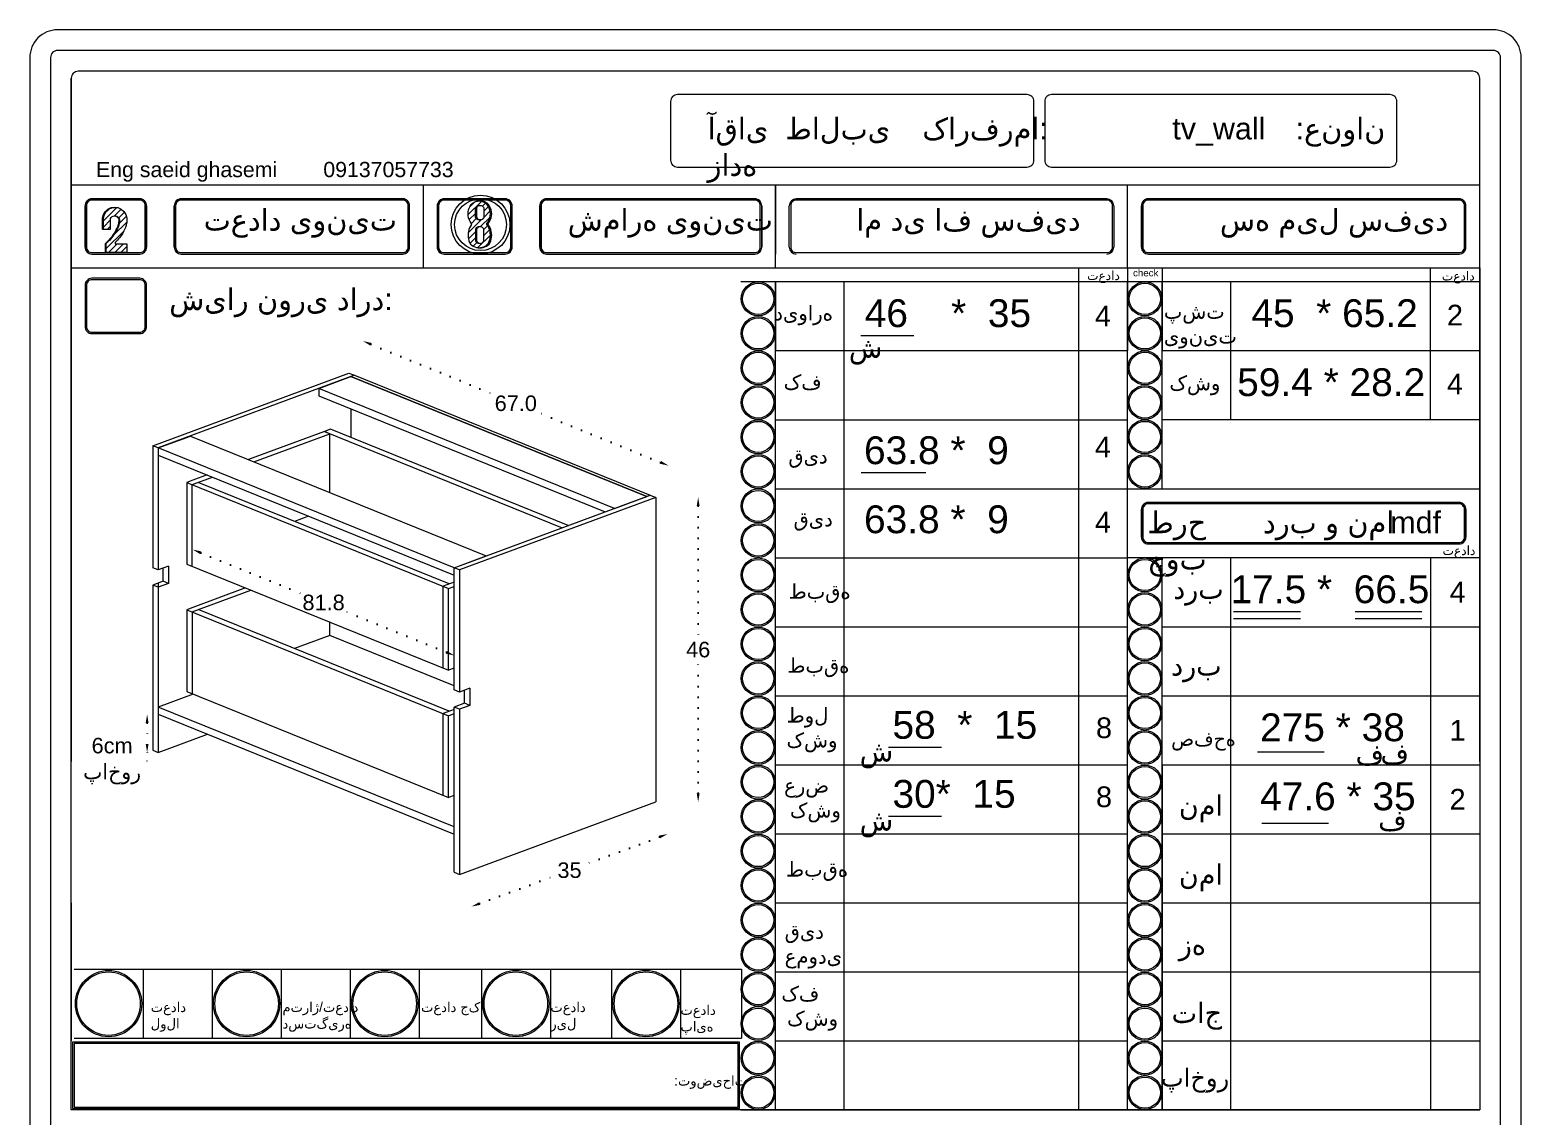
# Model space of a CAD drawing. Header units: inches. Extents: x -212 to 2684, y -258 to 1343.
# Drawn here: x 1793.6 to 2225.6, y 312.1 to 626.9 of the extents above; entities that cross this region are included whole.
import ezdxf

# ---------------------------------------------------------------- set-up
doc = ezdxf.new("R2010")
doc.units = ezdxf.units.IN
doc.header["$MEASUREMENT"] = 0
doc.linetypes.add('ACAD_ISO07W100', pattern=[3, 0, -3])
doc.styles.get("Standard").update_dxf_attribs({"font": 'arial.ttf'})
doc.dimstyles.get("Standard").update_dxf_attribs({"dimtxt": 4.5, "dimasz": 2.5, "dimexe": 0.18, "dimexo": 0.0625, "dimgap": 0.09, "dimtad": 0, "dimtih": 1, "dimtoh": 1, "dimdec": 1, "dimzin": 0, "dimdsep": 46, "dimtxsty": 'Standard', "dimcen": 0.09, "dimse1": 1, "dimse2": 1, "dimadec": 0, "dimazin": 0, "dimtfac": 1, "dimtdec": 1, "dimtofl": 0, "dimtmove": 0, "dimatfit": 3, "dimfxl": 1, "dimtolj": 1, "dimtzin": 0, "dimarcsym": 0})

# ---------------------------------------------------------------- blocks, each defined once
blk = doc.blocks.new('*D163')
at = {"color": 0, "linetype": 'ACAD_ISO07W100', "lineweight": -2, "transparency": 16777216}
for p, q in [((1987.22, 488.95), (1987.22, 449.71)), ((1987.22, 405.69), (1987.22, 444.93))]:
    blk.add_line(p, q, dxfattribs=at)
at = {"color": 0, "transparency": 16777216}
for points in [[(1986.8, 488.95), (1987.63, 488.95), (1987.22, 491.45)], [(1986.8, 405.69), (1987.63, 405.69), (1987.22, 403.19)]]:
    blk.add_solid(points, dxfattribs=at)
at = {"layer": 'Defpoints', "color": 0, "transparency": 16777216}
for p in [(1974.91, 491.45, 9.24), (1974.91, 403.19, 9.24), (1987.22, 403.19)]:
    blk.add_point(p, dxfattribs=at)
at = {"color": 0, "lineweight": 20, "transparency": 16777216, "insert": (1987.22, 447.32), "char_height": 4.5, "attachment_point": 5}
blk.add_mtext('\\A1;46', dxfattribs=at)
blk = doc.blocks.new('*D164')
at = {"color": 0, "linetype": 'ACAD_ISO07W100', "lineweight": -2, "transparency": 16777216}
for p, q in [((1976.01, 393.04), (1953.28, 384.62)), ((1923.89, 373.74), (1946.62, 382.16))]:
    blk.add_line(p, q, dxfattribs=at)
at = {"color": 0, "transparency": 16777216}
for points in [[(1975.86, 393.43), (1976.15, 392.65), (1978.35, 393.9)], [(1923.75, 374.13), (1924.04, 373.35), (1921.55, 372.87)]]:
    blk.add_solid(points, dxfattribs=at)
at = {"layer": 'Defpoints', "color": 0, "transparency": 16777216}
for p in [(1974.91, 403.19, 9.24), (1918.11, 382.16, 9.24), (1921.55, 372.87)]:
    blk.add_point(p, dxfattribs=at)
at = {"color": 0, "lineweight": 20, "transparency": 16777216, "insert": (1949.95, 383.39), "char_height": 4.5, "attachment_point": 5}
blk.add_mtext('\\A1;35', dxfattribs=at)
blk = doc.blocks.new('*D165')
at = {"color": 0, "linetype": 'ACAD_ISO07W100', "lineweight": -2, "transparency": 16777216}
for p, q in [((1892.44, 535.8), (1928.54, 521.08)), ((1976.34, 501.57), (1940.24, 516.3))]:
    blk.add_line(p, q, dxfattribs=at)
at = {"color": 0, "transparency": 16777216}
for points in [[(1892.59, 536.19), (1892.28, 535.42), (1890.12, 536.75)], [(1976.5, 501.96), (1976.18, 501.19), (1978.66, 500.63)]]:
    blk.add_solid(points, dxfattribs=at)
at = {"layer": 'Defpoints', "color": 0, "transparency": 16777216}
for p in [(1886.38, 527.57, 9.24), (1978.66, 500.63), (1974.91, 491.45, 9.24)]:
    blk.add_point(p, dxfattribs=at)
at = {"color": 0, "lineweight": 20, "transparency": 16777216, "insert": (1934.39, 518.69), "char_height": 4.5, "attachment_point": 5}
blk.add_mtext('\\A1;67.0', dxfattribs=at)
blk = doc.blocks.new('*D166')
at = {"color": 0, "linetype": 'ACAD_ISO07W100', "lineweight": -2, "transparency": 16777216}
for p, q in [((1827.59, 426.09), (1827.59, 420.02)), ((1827.59, 415.02), (1825.09, 415.02)), ((1827.59, 417.52), (1827.59, 415.02))]:
    blk.add_line(p, q, dxfattribs=at)
at = {"color": 0, "transparency": 16777216}
for points in [[(1827.18, 426.09), (1828.01, 426.09), (1827.59, 428.59)], [(1827.18, 420.02), (1828.01, 420.02), (1827.59, 417.52)]]:
    blk.add_solid(points, dxfattribs=at)
at = {"layer": 'Defpoints', "color": 0, "transparency": 16777216}
for p in [(1830.83, 428.59, 9.24), (1827.59, 417.52), (1830.83, 417.52, 9.24)]:
    blk.add_point(p, dxfattribs=at)
at = {"color": 0, "lineweight": 20, "transparency": 16777216, "insert": (1817.45, 415.02), "char_height": 4.5, "attachment_point": 5}
blk.add_mtext('\\A1;6cm\\P{\\fArial|b0|i0|c178|p34;پاخور}', dxfattribs=at)
blk = doc.blocks.new('*D167')
at = {"color": 0, "linetype": 'ACAD_ISO07W100', "lineweight": -2, "transparency": 16777216}
for p, q in [((1843.12, 475.39), (1872.82, 463.36)), ((1914.31, 446.55), (1884.61, 458.58))]:
    blk.add_line(p, q, dxfattribs=at)
at = {"color": 0, "transparency": 16777216}
for points in [[(1843.28, 475.78), (1842.96, 475.01), (1840.8, 476.33)], [(1914.47, 446.93), (1914.15, 446.16), (1916.63, 445.61)]]:
    blk.add_solid(points, dxfattribs=at)
at = {"layer": 'Defpoints', "color": 0, "transparency": 16777216}
for p in [(1839.08, 472.07, 9.24), (1916.63, 445.61), (1914.9, 441.35, 9.24)]:
    blk.add_point(p, dxfattribs=at)
at = {"color": 0, "lineweight": 20, "transparency": 16777216, "insert": (1878.71, 460.97), "char_height": 4.5, "attachment_point": 5}
blk.add_mtext('\\A1;81.8', dxfattribs=at)

msp = doc.modelspace()

# ---------------------------------------------------------------- hatches: boundary and pattern name
at = {"lineweight": 20}
h = msp.add_hatch(dxfattribs=at)
h.set_pattern_fill('ANSI31', color=256, scale=10)
h.set_pattern_definition([(45, (4681.1367, -635.1953), (-0.8838835, 0.8838835), [])])
h.paths.add_polyline_path([(1821.67, 564.94), (1818.37, 564.94), (1818.37, 565.32), (1818.71, 565.65), (1819.03, 565.98), (1819.34, 566.33), (1819.64, 566.69), (1819.91, 567.06), (1820.18, 567.44), (1820.43, 567.84), (1820.66, 568.24), (1820.87, 568.65), (1821.07, 569.07), (1821.25, 569.5), (1821.31, 569.67), (1821.41, 569.94), (1821.5, 570.21), (1821.57, 570.49), (1821.63, 570.77), (1821.67, 571.05), (1821.7, 571.34), (1821.72, 571.63), (1821.72, 571.92), (1821.7, 572.2), (1821.67, 572.49), (1821.39, 573.46), (1820.85, 574.31), (1820.09, 574.98), (1819.26, 575.36), (1818.4, 575.48), (1817.41, 575.34), (1816.5, 574.92), (1815.74, 574.26), (1815.21, 573.42), (1814.93, 572.46), (1814.94, 571.45), (1814.94, 569.15), (1817.01, 569.15), (1817.01, 572.18), (1817.2, 572.54), (1817.47, 572.8), (1817.8, 572.97), (1818.17, 573.03), (1818.4, 572.99), (1818.54, 572.97), (1818.54, 572.97), (1818.76, 572.93), (1819.09, 572.77), (1819.36, 572.51), (1819.53, 572.18), (1819.6, 571.82), (1819.6, 571.59), (1819.59, 571.35), (1819.57, 571.12), (1819.53, 570.89), (1819.49, 570.66), (1819.43, 570.43), (1819.36, 570.21), (1819.29, 569.99), (1819.2, 569.77), (1819.1, 569.56), (1818.99, 569.32), (1818.77, 568.87), (1818.53, 568.43), (1818.27, 568), (1817.99, 567.58), (1817.7, 567.17), (1817.4, 566.78), (1817.08, 566.39), (1816.75, 566.02), (1816.4, 565.66), (1816.04, 565.31), (1815.67, 564.98), (1815.67, 562.43), (1821.67, 562.43)])
h = msp.add_hatch(dxfattribs=at)
h.set_pattern_fill('ANSI31', color=256, scale=10)
h.set_pattern_definition([(45, (4902.5376, -632.5106), (-0.8838835, 0.8838835), [])])
h.paths.add_polyline_path([(1926.04, 570.88), (1926.11, 570.95), (1926.44, 571.42), (1926.69, 571.92), (1926.88, 572.46), (1927, 573.02), (1927.04, 573.58), (1927, 574.15), (1926.88, 574.71), (1926.69, 575.24), (1926.44, 575.75), (1926.11, 576.22), (1925.72, 576.63), (1925.08, 576.99), (1924.38, 577.22), (1923.65, 577.29), (1923.1, 577.23), (1922.54, 577.06), (1921.89, 576.69), (1921.5, 576.27), (1921.18, 575.8), (1920.91, 575.29), (1920.72, 574.75), (1920.61, 574.19), (1920.57, 573.61), (1920.61, 573.04), (1920.72, 572.48), (1920.91, 571.94), (1921.18, 571.42), (1921.5, 570.95), (1921.57, 570.88), (1921.57, 570.53), (1921.27, 570.07), (1921.02, 569.58), (1920.82, 569.07), (1920.68, 568.53), (1920.6, 567.99), (1920.57, 567.44), (1920.6, 566.89), (1920.68, 566.35), (1920.82, 565.82), (1921.02, 565.3), (1921.27, 564.81), (1921.65, 564.49), (1922.07, 564.22), (1922.52, 564), (1922.96, 563.86), (1923.16, 563.82), (1923.65, 563.79), (1924.15, 563.82), (1924.63, 563.92), (1925.1, 564.07), (1925.55, 564.28), (1925.96, 564.55), (1926.34, 564.87), (1926.59, 565.36), (1926.78, 565.86), (1926.92, 566.39), (1927.01, 566.93), (1927.04, 567.47), (1927.01, 568.02), (1926.92, 568.56), (1926.78, 569.08), (1926.59, 569.59), (1926.34, 570.08), (1926.04, 570.53)])
h.paths.add_polyline_path([(1924.52, 569.74), (1924.72, 569.64), (1924.9, 569.5), (1925.05, 569.32), (1925.16, 569.13), (1925.16, 566.12), (1925.13, 565.84), (1925.02, 565.57), (1924.85, 565.35), (1924.62, 565.18), (1924.36, 565.07), (1924.08, 565.03), (1923.8, 565.07), (1923.47, 565.12), (1923.21, 565.23), (1922.99, 565.4), (1922.82, 565.62), (1922.71, 565.88), (1922.67, 566.16), (1922.67, 569.14), (1922.79, 569.34), (1922.93, 569.51), (1923.11, 569.65), (1923.31, 569.75), (1923.52, 569.82), (1923.75, 569.84), (1924.08, 569.83), (1924.3, 569.81)], flags=16)
h.paths.add_polyline_path([(1924.36, 571.89), (1924.08, 571.86), (1923.75, 571.84), (1923.47, 571.88), (1923.21, 571.99), (1922.99, 572.16), (1922.82, 572.38), (1922.71, 572.64), (1922.67, 572.92), (1922.67, 574.91), (1922.71, 575.18), (1922.82, 575.44), (1922.99, 575.67), (1923.21, 575.84), (1923.47, 575.94), (1923.8, 575.99), (1924.08, 576.03), (1924.36, 575.99), (1924.62, 575.89), (1924.85, 575.71), (1925.02, 575.49), (1925.13, 575.23), (1925.16, 574.95), (1925.16, 572.94), (1925.13, 572.66), (1925.02, 572.4), (1924.85, 572.17), (1924.62, 572)], flags=16)

# ---------------------------------------------------------------- linework, layer by layer
for p, q in [((1805.62, 313.96), (1805.62, 612.93)), ((2213.62, 581.96), (1805.62, 581.96)), ((1805.62, 402.97), (1805.62, 581.96)), ((1907.62, 557.96), (1907.62, 581.96)), ((2009.62, 557.96), (2009.62, 581.96)), ((2009.62, 581.96), (2009.62, 561.96)), ((2111.62, 557.96), (2111.62, 581.96)), ((1809.62, 563.96), (1809.62, 575.96)), ((1825.46, 577.96), (1811.62, 577.96)), ((1827.46, 575.96), (1827.46, 563.96)), ((1835.46, 563.96), (1835.46, 575.96)), ((1901.62, 577.96), (1837.46, 577.96)), ((1903.62, 563.96), (1903.62, 575.96)), ((1911.62, 575.96), (1911.62, 563.96)), ((1931.33, 577.96), (1913.62, 577.96)), ((1933.33, 563.96), (1933.33, 575.96)), ((1941.33, 563.96), (1941.33, 575.96)), ((2003.62, 577.96), (1943.33, 577.96)), ((2005.62, 575.96), (2005.62, 563.96)), ((2013.62, 563.96), (2013.62, 575.96)), ((2105.62, 577.96), (2015.62, 577.96)), ((2107.62, 575.96), (2107.62, 563.96)), ((2115.62, 563.96), (2115.62, 575.96)), ((2207.62, 577.96), (2117.62, 577.96)), ((2209.62, 563.96), (2209.62, 575.96)), ((1923.85, 569.81), (1923.63, 569.74)), ((1924.08, 569.83), (1923.85, 569.81)), ((1805.62, 557.96), (2213.62, 557.96)), ((2097.44, 313.96), (2097.44, 557.96)), ((2111.62, 557.96), (2111.62, 533.96)), ((2121.62, 557.96), (2121.62, 533.96)), ((2199.4, 513.96), (2199.4, 557.96)), ((1999.62, 553.96), (2213.62, 553.96)), ((2009.62, 397.96), (2009.62, 553.96)), ((2009.62, 313.96), (2009.62, 553.96)), ((2009.62, 553.96), (2009.62, 533.96)), ((2029.43, 553.96), (2029.43, 313.96)), ((2111.62, 397.96), (2111.62, 553.96)), ((2111.62, 313.96), (2111.62, 553.96)), ((2121.62, 513.96), (2121.62, 553.96)), ((2121.62, 493.96), (2121.62, 553.96)), ((2121.62, 493.96), (2121.62, 553.96)), ((2121.62, 553.96), (2121.62, 533.96)), ((2141.43, 553.96), (2141.43, 513.96)), ((2034.32, 538.35), (2049.65, 538.35)), ((2009.62, 533.96), (2111.62, 533.96)), ((2121.62, 533.96), (2213.62, 533.96)), ((2009.62, 513.96), (2111.62, 513.96)), ((2213.62, 513.96), (2121.62, 513.96)), ((2213.62, 513.96), (2193.62, 513.96)), ((2034.44, 498.63), (2053.15, 498.63)), ((2009.62, 493.96), (2213.62, 493.96)), ((2207.62, 489.96), (2117.62, 489.96)), ((2115.62, 479.96), (2115.62, 487.96)), ((2209.62, 487.96), (2209.62, 479.96)), ((2207.62, 477.96), (2117.62, 477.96)), ((2009.62, 473.96), (2111.62, 473.96)), ((2213.62, 473.96), (2111.62, 473.96)), ((2121.62, 373.96), (2121.62, 473.96)), ((2121.62, 397.96), (2121.62, 473.96)), ((2121.62, 393.96), (2121.62, 473.96)), ((2141.43, 473.96), (2141.43, 313.96)), ((2199.4, 473.96), (2199.4, 313.96)), ((2142.31, 458.35), (2161.65, 458.35)), ((2177.49, 458.35), (2196.82, 458.35)), ((2009.62, 453.96), (2111.62, 453.96)), ((2009.62, 453.96), (2029.43, 453.96)), ((2009.62, 453.96), (2111.62, 453.96)), ((2078.13, 453.96), (2111.62, 453.96)), ((2121.62, 453.96), (2213.62, 453.96)), ((2121.62, 353.96), (2121.62, 453.96)), ((2142.31, 456.34), (2161.65, 456.34)), ((2177.49, 456.34), (2196.82, 456.34)), ((2009.62, 433.96), (2029.43, 433.96)), ((2009.62, 433.96), (2111.62, 433.96)), ((2121.62, 433.96), (2213.62, 433.96)), ((2121.62, 433.96), (2213.62, 433.96)), ((2121.62, 333.96), (2121.62, 433.96)), ((2042.36, 419.06), (2057.69, 419.06)), ((2149.21, 417.69), (2168.55, 417.69)), ((2009.62, 413.96), (2111.62, 413.96)), ((2121.62, 413.96), (2121.62, 393.96)), ((2121.62, 413.96), (2213.62, 413.96)), ((2121.62, 313.96), (2121.62, 413.96)), ((2042.36, 399.06), (2057.69, 399.06)), ((2009.62, 393.96), (2111.62, 393.96)), ((2097.44, 393.96), (2111.62, 393.96)), ((2121.62, 393.96), (2213.62, 393.96)), ((2121.62, 393.96), (2121.62, 373.96)), ((2150.5, 397.05), (2169.84, 397.05)), ((1805.62, 373.96), (1805.62, 333.96)), ((1805.62, 373.96), (1805.62, 333.96)), ((2009.62, 373.96), (2111.62, 373.96)), ((2097.44, 373.96), (2111.62, 373.96)), ((2121.62, 373.96), (2213.62, 373.96)), ((2121.62, 373.96), (2213.62, 373.96)), ((2121.62, 373.96), (2121.62, 353.96)), ((1806.42, 354.76), (1999.8, 354.76)), ((1826.42, 354.76), (1826.42, 334.76)), ((1846.42, 354.76), (1846.42, 334.76)), ((1866.42, 354.76), (1866.42, 334.76)), ((1886.42, 354.76), (1886.42, 334.76)), ((1906.42, 354.76), (1906.42, 334.76)), ((1924.41, 354.76), (1924.41, 334.76)), ((1944.41, 354.76), (1944.41, 334.76)), ((1962.09, 354.76), (1962.09, 334.76)), ((1982.09, 354.76), (1982.09, 334.76)), ((1999.8, 354.76), (1999.8, 334.76)), ((2009.62, 353.96), (2111.62, 353.96)), ((2009.62, 353.96), (2111.62, 353.96)), ((2097.44, 353.96), (2111.62, 353.96)), ((2121.62, 353.96), (2213.62, 353.96)), ((2121.62, 353.96), (2213.62, 353.96)), ((2121.62, 353.96), (2121.62, 333.96)), ((1806.42, 334.76), (1999.8, 334.76)), ((2009.62, 333.96), (2111.62, 333.96)), ((2009.62, 333.96), (2111.62, 333.96)), ((2097.44, 333.96), (2111.62, 333.96)), ((2121.62, 333.96), (2213.62, 333.96)), ((2121.62, 333.96), (2213.62, 333.96)), ((2121.62, 333.96), (2121.62, 313.96)), ((1999.62, 313.96), (1805.62, 313.96)), ((1999.62, 313.96), (1805.62, 313.96)), ((1999.62, 313.96), (2111.62, 313.96)), ((1999.62, 313.96), (2213.62, 313.96)), ((1999.62, 313.96), (2111.62, 313.96)), ((1999.62, 313.96), (2213.62, 313.96))]:
    msp.add_line(p, q, dxfattribs=at)
at = {"linetype": 'Continuous', "lineweight": 20, "extrusion": (3.33067e-16, 0.921937, 0.38734)}
for p, q in [((1829.25, 506.42, 9.24), (1886.05, 527.45, 9.24)), ((1886.05, 527.45, 9.24), (1887.63, 526.81, 9.24)), ((1887.63, 526.81, 9.24), (1830.83, 505.78, 9.24)), ((1877.31, 522.99, 9.24), (1886.6, 526.43, 9.24)), ((1963, 488.26, 9.24), (1877.31, 522.99, 9.24)), ((1877.31, 522.99, 9.24), (1877.31, 520.88, 9.24)), ((1887.63, 526.81, 9.24), (1886.6, 526.43, 9.24)), ((1972.3, 491.7, 9.24), (1886.6, 526.43, 9.24)), ((1886.6, 526.43, 9.24), (1972.3, 491.7, 9.24)), ((1887.63, 526.81, 9.24), (1973.33, 492.09, 9.24)), ((1877.31, 520.88, 9.24), (1960.29, 487.26, 9.24)), ((1886.6, 517.11, 9.24), (1886.6, 508.8, 9.24)), ((1878.94, 510.54, 9.24), (1856.95, 502.4, 9.24)), ((1858.53, 501.76, 9.24), (1880.52, 509.9, 9.24)), ((1880.69, 511.19, 9.24), (1878.94, 510.54, 9.24)), ((1880.52, 509.9, 9.24), (1878.94, 510.54, 9.24)), ((1878.94, 510.54, 9.24), (1947.81, 482.64, 9.24)), ((1880.52, 492.85, 9.24), (1880.52, 509.9, 9.24)), ((1949.56, 483.29, 9.24), (1880.69, 511.19, 9.24)), ((1830.83, 505.78, 9.24), (1829.25, 506.42, 9.24)), ((1829.25, 506.42, 9.24), (1829.25, 471.05, 9.24)), ((1830.83, 505.78, 9.24), (1840.13, 509.22, 9.24)), ((1830.83, 505.78, 9.24), (1830.83, 470.41, 9.24)), ((1916.53, 471.05, 9.24), (1830.83, 505.78, 9.24)), ((1830.83, 505.78, 9.24), (1830.83, 503.67, 9.24)), ((1840.13, 509.22, 9.24), (1925.82, 474.5, 9.24)), ((1830.83, 503.67, 9.24), (1916.53, 468.95, 9.24)), ((1840.66, 495.14, 9.24), (1846.52, 497.31, 9.24)), ((1844.94, 497.95, 9.24), (1840.83, 496.43, 9.24)), ((1840.83, 496.43, 9.24), (1839.08, 495.78, 9.24)), ((1839.08, 495.78, 9.24), (1914.9, 465.06, 9.24)), ((1839.08, 495.78, 9.24), (1839.08, 472.07, 9.24)), ((1840.66, 471.43, 9.24), (1840.66, 495.14, 9.24)), ((1915.08, 466.35, 9.24), (1842.41, 495.79, 9.24)), ((1916.53, 471.05, 9.24), (1973.33, 492.09, 9.24)), ((1974.91, 491.45, 9.24), (1918.11, 470.41, 9.24)), ((1963, 488.26, 9.24), (1972.3, 491.7, 9.24)), ((1973.33, 492.09, 9.24), (1972.3, 491.7, 9.24)), ((1973.33, 492.09, 9.24), (1974.91, 491.45, 9.24)), ((1974.91, 491.45, 9.24), (1974.91, 403.19, 9.24)), ((1874.38, 486.03, 9.24), (1870.27, 484.5, 9.24)), ((1830.83, 470.41, 9.24), (1829.25, 471.05, 9.24)), ((1833.83, 471.52, 9.24), (1830.83, 470.41, 9.24)), ((1832.25, 467.16, 9.24), (1832.25, 470.94, 9.24)), ((1833.83, 471.52, 9.24), (1833.83, 466.52, 9.24)), ((1839.08, 472.07, 9.24), (1914.9, 441.35, 9.24)), ((1916.53, 471.05, 9.24), (1925.82, 474.5, 9.24)), ((1916.53, 468.95, 9.24), (1916.53, 471.05, 9.24)), ((1918.11, 470.41, 9.24), (1916.53, 471.05, 9.24)), ((1916.53, 435.69, 9.24), (1916.53, 471.05, 9.24)), ((1832.25, 467.16, 9.24), (1829.25, 466.05, 9.24)), ((1830.83, 466.64, 9.24), (1830.83, 417.52, 9.24)), ((1833.83, 466.52, 9.24), (1832.25, 467.16, 9.24)), ((1916.53, 466.89, 9.24), (1913.32, 465.7, 9.24)), ((1918.11, 470.41, 9.24), (1918.11, 435.05, 9.24)), ((1830.83, 465.41, 9.24), (1829.25, 466.05, 9.24)), ((1829.25, 466.05, 9.24), (1829.25, 418.16, 9.24)), ((1833.83, 466.52, 9.24), (1830.83, 465.41, 9.24)), ((1840.66, 458.26, 9.24), (1857.64, 464.55, 9.24)), ((1856.06, 465.19, 9.24), (1840.83, 459.55, 9.24)), ((1913.32, 441.99, 9.24), (1913.32, 465.7, 9.24)), ((1914.9, 465.06, 9.24), (1916.53, 465.66, 9.24)), ((1914.9, 441.35, 9.24), (1914.9, 465.06, 9.24)), ((1840.83, 459.55, 9.24), (1839.08, 458.9, 9.24)), ((1839.08, 458.9, 9.24), (1914.9, 428.18, 9.24)), ((1839.08, 458.9, 9.24), (1839.08, 435.19, 9.24)), ((1840.66, 458.26, 9.24), (1840.66, 434.55, 9.24)), ((1915.08, 429.47, 9.24), (1842.41, 458.91, 9.24)), ((1880.52, 451.42, 9.24), (1880.52, 455.28, 9.24)), ((1880.52, 451.42, 9.24), (1870.27, 447.62, 9.24)), ((1916.53, 436.83, 9.24), (1880.52, 451.42, 9.24)), ((1916.53, 441.95, 9.24), (1914.9, 441.35, 9.24)), ((1840.93, 434.44, 9.24), (1830.83, 430.69, 9.24)), ((1839.08, 435.19, 9.24), (1914.9, 404.47, 9.24)), ((1918.11, 435.05, 9.24), (1916.53, 435.69, 9.24)), ((1921.11, 436.16, 9.24), (1918.11, 435.05, 9.24)), ((1919.53, 431.8, 9.24), (1919.53, 435.58, 9.24)), ((1921.11, 436.16, 9.24), (1921.11, 431.16, 9.24)), ((1830.83, 430.69, 9.24), (1830.83, 428.59, 9.24)), ((1916.53, 395.97, 9.24), (1830.83, 430.69, 9.24)), ((1830.83, 428.59, 9.24), (1916.53, 393.86, 9.24)), ((1916.53, 430, 9.24), (1913.32, 428.82, 9.24)), ((1913.32, 405.11, 9.24), (1913.32, 428.82, 9.24)), ((1914.9, 428.18, 9.24), (1916.53, 428.78, 9.24)), ((1914.9, 404.47, 9.24), (1914.9, 428.18, 9.24)), ((1919.53, 431.8, 9.24), (1916.53, 430.69, 9.24)), ((1916.53, 382.8, 9.24), (1916.53, 430.69, 9.24)), ((1918.11, 430.05, 9.24), (1916.53, 430.69, 9.24)), ((1921.11, 431.16, 9.24), (1918.11, 430.05, 9.24)), ((1918.11, 430.05, 9.24), (1918.11, 382.16, 9.24)), ((1921.11, 431.16, 9.24), (1919.53, 431.8, 9.24)), ((1830.83, 417.52, 9.24), (1845.1, 422.81, 9.24)), ((1829.25, 418.16, 9.24), (1830.83, 417.52, 9.24)), ((1916.53, 405.07, 9.24), (1914.9, 404.47, 9.24)), ((1918.11, 382.16, 9.24), (1974.91, 403.19, 9.24)), ((1916.53, 393.86, 9.24), (1916.53, 395.97, 9.24)), ((1916.53, 382.8, 9.24), (1918.11, 382.16, 9.24))]:
    msp.add_line(p, q, dxfattribs=at)
at = {"lineweight": 20}
for points in [[(1801.62, 20.93), (2217.62, 20.93, 0.414214), (2225.62, 28.93), (2225.62, 618.93, 0.414214), (2217.62, 626.93), (1801.62, 626.93, 0.414214), (1793.62, 618.93), (1793.62, 28.93, 0.414214)], [(1801.62, 26.93), (2217.62, 26.93, 0.414214), (2219.62, 28.93), (2219.62, 618.93, 0.414214), (2217.62, 620.93), (1801.62, 620.93, 0.414214), (1799.62, 618.93), (1799.62, 28.93, 0.414214)], [(2084.47, 606.17, 0.414214), (2082.47, 608.17), (1981.23, 608.17, 0.414214), (1979.23, 606.17), (1979.23, 589.14, 0.414214), (1981.23, 587.14), (2082.47, 587.14, 0.414214), (2084.47, 589.14)], [(2089.6, 587.14), (2187.6, 587.14, 0.414214), (2189.6, 589.14), (2189.6, 606.17, 0.414214), (2187.6, 608.17), (2089.6, 608.17, 0.414214), (2087.6, 606.17), (2087.6, 589.14, 0.414214)], [(2189.6, 606.17, 0.414214), (2187.6, 608.17), (2089.6, 608.17, 0.414214), (2087.6, 606.17), (2087.6, 589.14, 0.414214), (2089.6, 587.14), (2187.6, 587.14, 0.414214), (2189.6, 589.14)], [(1827.46, 575.96, 0.414214), (1825.46, 577.96), (1811.62, 577.96, 0.414214), (1809.62, 575.96), (1809.62, 563.96, 0.414214), (1811.62, 561.96), (1825.46, 561.96, 0.414214), (1827.46, 563.96)], [(1827.06, 575.96, 0.414214), (1825.46, 577.56), (1811.62, 577.56, 0.414214), (1810.02, 575.96), (1810.02, 563.96, 0.414214), (1811.62, 562.36), (1825.46, 562.36, 0.414214), (1827.06, 563.96)], [(1903.62, 575.96, 0.414214), (1901.62, 577.96), (1837.46, 577.96, 0.414214), (1835.46, 575.96), (1835.46, 563.96, 0.414214), (1837.46, 561.96), (1901.62, 561.96, 0.414214), (1903.62, 563.96)], [(1903.22, 575.96, 0.414214), (1901.62, 577.56), (1837.46, 577.56, 0.414214), (1835.86, 575.96), (1835.86, 563.96, 0.414214), (1837.46, 562.36), (1901.62, 562.36, 0.414214), (1903.22, 563.96)], [(1933.33, 575.96, 0.414214), (1931.33, 577.96), (1913.62, 577.96, 0.414214), (1911.62, 575.96), (1911.62, 563.96, 0.414214), (1913.62, 561.96), (1931.33, 561.96, 0.414214), (1933.33, 563.96)], [(1932.93, 575.96, 0.414214), (1931.33, 577.56), (1913.62, 577.56, 0.414214), (1912.02, 575.96), (1912.02, 563.96, 0.414214), (1913.62, 562.36), (1931.33, 562.36, 0.414214), (1932.93, 563.96)], [(2005.62, 575.96, 0.414214), (2003.62, 577.96), (1943.33, 577.96, 0.414214), (1941.33, 575.96), (1941.33, 563.96, 0.414214), (1943.33, 561.96), (2003.62, 561.96, 0.414214), (2005.62, 563.96)], [(2005.22, 575.96, 0.414214), (2003.62, 577.56), (1943.33, 577.56, 0.414214), (1941.73, 575.96), (1941.73, 563.96, 0.414214), (1943.33, 562.36), (2003.62, 562.36, 0.414214), (2005.22, 563.96)], [(2107.22, 575.96, 0.414214), (2105.62, 577.56), (2015.62, 577.56, 0.414214), (2014.02, 575.96), (2014.02, 563.96, 0.414214), (2015.62, 562.36), (2105.62, 562.36, 0.414214), (2107.22, 563.96)], [(2209.62, 575.96, 0.414214), (2207.62, 577.96), (2117.62, 577.96, 0.414214), (2115.62, 575.96), (2115.62, 563.96, 0.414214), (2117.62, 561.96), (2207.62, 561.96, 0.414214), (2209.62, 563.96)], [(2209.22, 575.96, 0.414214), (2207.62, 577.56), (2117.62, 577.56, 0.414214), (2116.02, 575.96), (2116.02, 563.96, 0.414214), (2117.62, 562.36), (2207.62, 562.36, 0.414214), (2209.22, 563.96)], [(1827.46, 552.92, 0.414214), (1825.46, 554.92), (1811.62, 554.92, 0.414214), (1809.62, 552.92), (1809.62, 540.92, 0.414214), (1811.62, 538.92), (1825.46, 538.92, 0.414214), (1827.46, 540.92)], [(1827.46, 552.92, 0.414214), (1825.46, 554.92), (1811.62, 554.92, 0.414214), (1809.62, 552.92), (1809.62, 540.92, 0.414214), (1811.62, 538.92), (1825.46, 538.92, 0.414214), (1827.46, 540.92)], [(1827.06, 552.92, 0.414214), (1825.46, 554.52), (1811.62, 554.52, 0.414214), (1810.02, 552.92), (1810.02, 540.92, 0.414214), (1811.62, 539.32), (1825.46, 539.32, 0.414214), (1827.06, 540.92)], [(1827.06, 552.92, 0.414214), (1825.46, 554.52), (1811.62, 554.52, 0.414214), (1810.02, 552.92), (1810.02, 540.92, 0.414214), (1811.62, 539.32), (1825.46, 539.32, 0.414214), (1827.06, 540.92)], [(2209.62, 487.96, 0.414214), (2207.62, 489.96), (2117.62, 489.96, 0.414214), (2115.62, 487.96), (2115.62, 479.96, 0.414214), (2117.62, 477.96), (2207.62, 477.96, 0.414214), (2209.62, 479.96)], [(2209.22, 487.96, 0.414214), (2207.62, 489.56), (2117.62, 489.56, 0.414214), (2116.02, 487.96), (2116.02, 479.96, 0.414214), (2117.62, 478.36), (2207.62, 478.36, 0.414214), (2209.22, 479.96)]]:
    msp.add_lwpolyline(points, format="xyb", close=True, dxfattribs=at)
for points in [[(2213.62, 414.9), (2213.62, 612.93, 0.414214), (2211.62, 614.93), (1807.62, 614.93, 0.414214), (1805.62, 612.93), (1805.62, 414.9)], [(2084.47, 606.17, 0.414214), (2082.47, 608.17), (1981.23, 608.17, 0.414214), (1979.23, 606.17), (1979.23, 589.14, 0.414214), (1981.23, 587.14), (2082.47, 587.14, 0.414214), (2084.47, 589.14), (2084.47, 606.17)]]:
    msp.add_lwpolyline(points, format="xyb", dxfattribs=at)
for points in [[(1814.68, 569.15), (1814.68, 571.48), (1814.67, 572.49), (1814.95, 573.46), (1815.49, 574.31), (1816.25, 574.98), (1817.17, 575.4), (1818.17, 575.55), (1819.17, 575.4), (1819.26, 575.36), (1820.09, 574.98), (1820.85, 574.31), (1821.39, 573.46), (1821.67, 572.49), (1821.7, 572.2), (1821.72, 571.92), (1821.72, 571.63), (1821.7, 571.34), (1821.67, 571.05), (1821.63, 570.77), (1821.57, 570.49), (1821.5, 570.21), (1821.41, 569.94), (1821.31, 569.67), (1821.25, 569.5), (1821.07, 569.07), (1820.87, 568.65), (1820.66, 568.24), (1820.43, 567.84), (1820.18, 567.44), (1819.91, 567.06), (1819.64, 566.69), (1819.34, 566.33), (1819.03, 565.98), (1818.71, 565.65), (1818.37, 565.32), (1818.37, 564.94), (1821.67, 564.94), (1821.67, 562.43), (1821.67, 562.36), (1815.41, 562.36)], [(1814.94, 569.15), (1814.94, 571.45), (1814.93, 572.46), (1815.21, 573.42), (1815.74, 574.26), (1816.5, 574.92), (1817.41, 575.34), (1818.4, 575.48), (1819.26, 575.36)], [(1921.57, 570.53), (1921.57, 570.88), (1921.5, 570.95), (1921.18, 571.42), (1920.91, 571.94), (1920.72, 572.48), (1920.61, 573.04), (1920.57, 573.61), (1920.61, 574.19), (1920.72, 574.75), (1920.91, 575.29), (1921.18, 575.8), (1921.5, 576.27), (1921.89, 576.69), (1922.54, 577.06), (1923.1, 577.23), (1923.25, 577.28)], [(1922.96, 563.86), (1923.16, 563.82), (1923.65, 563.79), (1924.15, 563.82), (1924.63, 563.92), (1925.1, 564.07), (1925.55, 564.28), (1925.96, 564.55), (1926.34, 564.87), (1926.59, 565.36), (1926.78, 565.86), (1926.92, 566.39), (1927.01, 566.93), (1927.04, 567.47), (1927.01, 568.02), (1926.92, 568.56), (1926.78, 569.08), (1926.59, 569.59), (1926.34, 570.08), (1926.04, 570.53), (1926.04, 570.88), (1926.11, 570.95), (1926.44, 571.42), (1926.69, 571.92), (1926.88, 572.46), (1927, 573.02), (1927.04, 573.58), (1927, 574.15), (1926.88, 574.71), (1926.69, 575.24), (1926.44, 575.75), (1926.11, 576.22), (1925.72, 576.63), (1925.08, 576.99), (1924.38, 577.22), (1923.65, 577.29), (1923.1, 577.23)], [(1923.8, 575.99), (1923.54, 575.89), (1923.31, 575.71), (1923.14, 575.49), (1923.03, 575.23), (1922.99, 574.95), (1922.99, 572.94), (1923.03, 572.66), (1923.14, 572.4), (1923.31, 572.17), (1923.54, 572), (1923.8, 571.89), (1924.08, 571.86)], [(1926.4, 570.53), (1926.4, 570.88), (1926.46, 570.95), (1926.79, 571.42), (1927.05, 571.94), (1927.24, 572.48), (1927.36, 573.04), (1927.4, 573.61), (1927.36, 574.19), (1927.24, 574.75), (1927.05, 575.29), (1926.79, 575.8), (1926.46, 576.27), (1926.07, 576.69), (1925.43, 577.06), (1924.72, 577.28), (1923.98, 577.36), (1923.25, 577.28)], [(1814.68, 569.15), (1814.94, 569.15), (1817.01, 569.15), (1817.01, 572.11), (1817.02, 572.21), (1817.2, 572.54), (1817.47, 572.8), (1817.8, 572.97), (1818.17, 573.03), (1818.4, 572.99), (1818.54, 572.97), (1818.54, 572.97)], [(1819.14, 572.54), (1819.31, 572.21), (1819.38, 571.85), (1819.38, 571.61), (1819.37, 571.37), (1819.35, 571.14), (1819.31, 570.91), (1819.27, 570.67), (1819.21, 570.44), (1819.14, 570.22), (1819.07, 570), (1818.98, 569.78), (1818.88, 569.56), (1818.77, 569.32), (1818.54, 568.87), (1818.3, 568.42), (1818.04, 567.99), (1817.76, 567.57), (1817.47, 567.16), (1817.16, 566.75), (1816.84, 566.37), (1816.5, 565.99), (1816.15, 565.62), (1815.79, 565.27), (1815.41, 564.94), (1815.41, 562.36), (1815.67, 562.43), (1821.67, 562.43)], [(1819.14, 572.54), (1818.87, 572.8), (1818.54, 572.97), (1818.76, 572.93), (1819.09, 572.77), (1819.36, 572.51), (1819.53, 572.18), (1819.6, 571.82), (1819.6, 571.59), (1819.59, 571.35), (1819.57, 571.12), (1819.53, 570.89), (1819.49, 570.66), (1819.43, 570.43), (1819.36, 570.21), (1819.29, 569.99), (1819.2, 569.77), (1819.1, 569.56), (1818.99, 569.32), (1818.77, 568.87), (1818.53, 568.43), (1818.27, 568), (1817.99, 567.58), (1817.7, 567.17), (1817.4, 566.78), (1817.08, 566.39), (1816.75, 566.02), (1816.4, 565.66), (1816.04, 565.31), (1815.67, 564.98)], [(1921.57, 570.53), (1921.27, 570.07), (1921.02, 569.58), (1920.82, 569.07), (1920.68, 568.53), (1920.6, 567.99), (1920.57, 567.44), (1920.6, 566.89), (1920.68, 566.35), (1920.82, 565.82), (1921.02, 565.3), (1921.27, 564.81), (1921.65, 564.49), (1922.07, 564.22), (1922.52, 564), (1922.96, 563.86), (1923, 563.85)], [(1923, 563.85), (1923.49, 563.75), (1923.98, 563.72), (1924.48, 563.75), (1924.97, 563.85), (1925.45, 564), (1925.9, 564.22), (1926.31, 564.49), (1926.7, 564.81), (1926.95, 565.3), (1927.14, 565.82), (1927.28, 566.35), (1927.37, 566.89), (1927.4, 567.44), (1927.37, 567.99), (1927.28, 568.53), (1927.14, 569.07), (1926.95, 569.58), (1926.7, 570.07), (1926.4, 570.53)], [(1923.63, 569.74), (1923.43, 569.64), (1923.25, 569.5), (1923.11, 569.32), (1922.99, 569.13), (1922.99, 566.12), (1923.03, 565.84), (1923.14, 565.57), (1923.31, 565.35), (1923.54, 565.18), (1923.8, 565.07)], [(1815.41, 564.94), (1815.67, 564.98), (1815.67, 562.43)]]:
    msp.add_lwpolyline(points, dxfattribs=at)
for points in [[(1923.47, 571.88), (1923.21, 571.99), (1922.99, 572.16), (1922.82, 572.38), (1922.71, 572.64), (1922.67, 572.92), (1922.67, 574.91), (1922.71, 575.18), (1922.82, 575.44), (1922.99, 575.67), (1923.21, 575.84), (1923.47, 575.94), (1923.8, 575.99), (1924.08, 576.03), (1924.36, 575.99), (1924.62, 575.89), (1924.85, 575.71), (1925.02, 575.49), (1925.13, 575.23), (1925.16, 574.95), (1925.16, 572.94), (1925.13, 572.66), (1925.02, 572.4), (1924.85, 572.17), (1924.62, 572), (1924.36, 571.89), (1924.08, 571.86), (1923.75, 571.84)], [(1924.85, 565.35), (1925.02, 565.57), (1925.13, 565.84), (1925.16, 566.12), (1925.16, 569.13), (1925.05, 569.32), (1924.9, 569.5), (1924.72, 569.64), (1924.52, 569.74), (1924.3, 569.81), (1924.08, 569.83), (1923.75, 569.84), (1923.52, 569.82), (1923.31, 569.75), (1923.11, 569.65), (1922.93, 569.51), (1922.79, 569.34), (1922.67, 569.14), (1922.67, 566.16), (1922.71, 565.88), (1922.82, 565.62), (1922.99, 565.4), (1923.21, 565.23), (1923.47, 565.12), (1923.8, 565.07), (1924.08, 565.03), (1924.36, 565.07), (1924.62, 565.18)], [(1999.62, 313.96), (1805.62, 313.96), (1805.62, 557.96), (2213.62, 557.96), (2213.62, 313.96)], [(1805.62, 557.96), (2213.62, 557.96), (2213.62, 313.96), (1805.62, 313.96)], [(1805.62, 557.96), (2213.62, 557.96), (2213.62, 313.96), (1805.62, 313.96)], [(1999.22, 333.56), (1806.02, 333.56), (1806.02, 314.36), (1999.22, 314.36)], [(1998.82, 333.16), (1806.42, 333.16), (1806.42, 314.76), (1998.82, 314.76)]]:
    msp.add_lwpolyline(points, close=True, dxfattribs=at)
for centre, radius in [((1924.18, 570.49), 8.52), ((1924.18, 570.49), 7.52), ((2004.62, 548.96), 4.92), ((2004.62, 548.96), 4.52), ((2116.62, 548.96), 4.92), ((2116.62, 548.96), 4.52), ((2004.62, 538.96), 4.92), ((2004.62, 538.96), 4.52), ((2116.62, 538.96), 4.92), ((2116.62, 538.96), 4.52), ((2004.62, 528.96), 4.92), ((2004.62, 528.96), 4.52), ((2116.62, 528.96), 4.92), ((2116.62, 528.96), 4.52), ((2004.62, 518.96), 4.92), ((2004.62, 518.96), 4.52), ((2116.62, 518.96), 4.92), ((2116.62, 518.96), 4.52), ((2004.62, 508.96), 4.92), ((2004.62, 508.96), 4.52), ((2116.62, 508.96), 4.92), ((2116.62, 508.96), 4.52), ((2004.62, 498.96), 4.92), ((2004.62, 498.96), 4.52), ((2116.62, 498.96), 4.92), ((2116.62, 498.96), 4.52), ((2004.62, 488.96), 4.92), ((2004.62, 488.96), 4.52), ((2004.62, 478.96), 4.92), ((2004.62, 478.96), 4.52), ((2004.62, 468.96), 4.92), ((2004.62, 468.96), 4.52), ((2116.62, 468.96), 4.92), ((2116.62, 468.96), 4.52), ((2004.62, 458.96), 4.92), ((2004.62, 458.96), 4.52), ((2116.62, 458.96), 4.92), ((2116.62, 458.96), 4.52), ((2004.62, 448.96), 4.92), ((2116.62, 448.96), 4.92), ((2004.62, 448.96), 4.52), ((2116.62, 448.96), 4.52), ((2004.62, 438.96), 4.92), ((2004.62, 438.96), 4.52), ((2116.62, 438.96), 4.92), ((2116.62, 438.96), 4.52), ((2004.62, 428.96), 4.92), ((2004.62, 428.96), 4.52), ((2116.62, 428.96), 4.92), ((2116.62, 428.96), 4.52), ((2004.62, 418.96), 4.92), ((2004.62, 418.96), 4.52), ((2116.62, 418.96), 4.92), ((2116.62, 418.96), 4.52), ((2004.62, 408.96), 4.92), ((2004.62, 408.96), 4.52), ((2116.62, 408.96), 4.92), ((2116.62, 408.96), 4.52), ((2004.62, 398.96), 4.92), ((2004.62, 398.96), 4.52), ((2116.62, 398.96), 4.92), ((2116.62, 398.96), 4.52), ((2004.62, 388.96), 4.92), ((2004.62, 388.96), 4.52), ((2116.62, 388.96), 4.92), ((2116.62, 388.96), 4.52), ((2004.62, 378.96), 4.92), ((2004.62, 378.96), 4.52), ((2116.62, 378.96), 4.92), ((2116.62, 378.96), 4.52), ((2004.62, 368.96), 4.92), ((2004.62, 368.96), 4.52), ((2116.62, 368.96), 4.92), ((2116.62, 368.96), 4.52), ((2004.62, 358.96), 4.92), ((2004.62, 358.96), 4.52), ((2116.62, 358.96), 4.92), ((2116.62, 358.96), 4.52), ((1816.42, 344.76), 9.6), ((1856.42, 344.76), 9.6), ((1896.42, 344.76), 9.6), ((1934.41, 344.76), 9.6), ((1972.09, 344.76), 9.6), ((1816.42, 344.76), 9.2), ((1856.42, 344.76), 9.2), ((1896.42, 344.76), 9.2), ((1934.41, 344.76), 9.2), ((1972.09, 344.76), 9.2), ((2004.62, 348.96), 4.92), ((2004.62, 348.96), 4.52), ((2116.62, 348.96), 4.92), ((2116.62, 348.96), 4.52), ((2004.62, 338.96), 4.92), ((2004.62, 338.96), 4.52), ((2116.62, 338.96), 4.92), ((2116.62, 338.96), 4.52), ((2004.62, 328.96), 4.92), ((2004.62, 328.96), 4.52), ((2116.62, 328.96), 4.92), ((2116.62, 328.96), 4.52), ((2004.62, 318.96), 4.92), ((2004.62, 318.96), 4.52), ((2116.62, 318.96), 4.92), ((2116.62, 318.96), 4.52)]:
    msp.add_circle(centre, radius, dxfattribs=at)
for centre, start, end in [((1811.62, 575.96), 90, 180), ((1825.46, 575.96), 0, 90), ((1837.46, 575.96), 90, 180), ((1901.62, 575.96), 0, 90), ((1913.62, 575.96), 90, 180), ((1931.33, 575.96), 0, 90), ((1943.33, 575.96), 90, 180), ((2003.62, 575.96), 0, 90), ((2015.62, 575.96), 90, 180), ((2105.62, 575.96), 0, 90), ((2117.62, 575.96), 90, 180), ((2207.62, 575.96), 0, 90), ((1811.62, 563.96), 180, 270), ((1825.46, 563.96), 270, 0), ((1837.46, 563.96), 180, 270), ((1901.62, 563.96), 270, 0), ((1913.62, 563.96), 180, 270), ((1931.33, 563.96), 270, 0), ((1943.33, 563.96), 180, 270), ((2003.62, 563.96), 270, 0), ((2015.62, 563.96), 180, 270), ((2105.62, 563.96), 270, 0), ((2117.62, 563.96), 180, 270), ((2207.62, 563.96), 270, 0), ((2117.62, 487.96), 90, 180), ((2207.62, 487.96), 0, 90), ((2117.62, 479.96), 180, 270), ((2207.62, 479.96), 270, 0)]:
    msp.add_arc(centre, 2, start, end, dxfattribs=at)

# ---------------------------------------------------------------- texts
at = {"lineweight": 20, "attachment_point": 1}
for s, width, gutter_width, heights, insert, char_height in [('آقای  طالبی زاده', 64.1794, 164.79, [0], (1989.95, 601.47), 6.3113), ('{\\fArial|b0|i0|c178|p34;کارفرما:}', 0.2338, 164.79, [0], (2052.16, 601.47), 6.3113), ('tv_wall', 0.2338, 164.79, [0], (2124.57, 601.47), 6.311), (':عنوان ', 26.0184, 164.79, [0], (2160.29, 601.47), 6.311), ('{\\fArial|b0|i0|c178|p34;Eng saeid ghasemi}', 79.2452, 164.79, [0], (1812.79, 588.66), 4.4179), ('{\\fArial|b0|i0|c178|p34;09137057733 }', 65.4498, 164.79, [0], (1878.63, 588.66), 4.4179), ('{\\fArial|b0|i0|c178|p34;تعداد یونیت}', 65.4498, 164.79, [0], (1843.99, 575.07), 6.3113), ('{\\fArial|b0|i0|c178|p34;شماره یونیت}', 65.4498, 164.79, [0], (1949.42, 575.07), 6.3113), ('{\\fArial|b0|i0|c178|p34;ام دی اف سفید}', 65.4498, 164.79, [0], (2033.03, 575.07), 6.3113), ('{\\fArial|b0|i0|c178|p34;سه میل سفید}', 65.4498, 164.79, [0], (2138.36, 575.07), 6.3113), ('{\\fArial|b0|i0|c178|p34;check}', 8.423, 164.79, [0], (2113.19, 557.5), 2.0101), ('{\\fArial|b0|i0|c178|p34;تعداد }', 21.7486, 164.79, [0], (2099.87, 557.09), 2.6665), ('{\\fArial|b0|i0|c178|p34;تعداد }', 65.4498, 164.79, [0], (2202.63, 556.97), 2.6665), ('{\\fArial|b0|i0|c178|p34;شیار نوری دارد:}', 65.4498, 164.79, [0], (1833.99, 552.03), 6.3113), ('{\\fArial|b0|i0|c178|p34;شیار نوری دارد:}', 65.4498, 164.79, [0], (1833.99, 552.03), 6.3113), ('46    *  35', 65.2593, 462.54, [8.23], (2035.46, 548.85), 8.0603), ('45  * 65.2', 51.9382, 462.54, [8.23], (2147.46, 548.85), 8.06), ('{\\fArial|b0|i0|c178|p34;دیواره }', 17.3175, 247.18, [0], (2009.26, 547.05), 4.3074), ('4', 8.5903, 164.79, [0], (2102.14, 546.98), 6), ('{\\fArial|b0|i0|c178|p34;پشت \\Pیونیت}', 19.3052, 247.18, [0], (2122.12, 547.5), 4.3074), ('2 ', 8.5903, 164.79, [0], (2204.1, 547.26), 6), ('{\\fArial|b0|i0|c178|p34;ش}', 15.3157, 346.26, [0], (2030.88, 537.95), 6.0339), ('{\\fArial|b0|i0|c178|p34;کف }', 15.3367, 247.18, [0], (2012, 527.04), 4.3074), ('59.4 * 28.2', 81.1131, 462.54, [8.23], (2143.35, 528.85), 8.0603), ('4', 8.5903, 164.79, [0], (2204.1, 527.26), 6), ('{\\fArial|b0|i0|c178|p34;کشو }', 17.7019, 247.18, [0], (2123.73, 526.78), 4.3074), ('63.8 *  9', 65.2593, 462.54, [0], (2035.26, 509.13), 8.06), ('4 ', 8.5903, 164.79, [0], (2102.14, 509.06), 6), ('قید', 20.995, 247.18, [0], (2013.36, 505.57), 4.307), ('63.8 *  9', 65.2593, 462.54, [0], (2035.26, 489.13), 8.06), ('قید  ', 18.2969, 247.18, [0], (2014.85, 487.37), 4.307), ('4 ', 8.5903, 164.79, [0], (2102.14, 487.26), 6), ('طرح چوب', 32.3335, 164.79, [0], (2117.29, 487.38), 6.311), ('{\\fArial|b0|i0|c178|p34;درب و نما}', 37.9785, 164.79, [0], (2150.82, 487.38), 6.3113), ('mdf', 37.9785, 164.79, [0], (2187.7, 487.38), 6.311), ('{\\fArial|b0|i0|c178|p34;تعداد }', 65.4498, 164.79, [0], (2202.85, 477.41), 2.6665), ('17.5 *  66.5', 65.2593, 462.54, [8.23], (2141.43, 468.85), 8.0603), ('4 ', 8.5903, 164.79, [0], (2204.87, 466.98), 6), ('{\\fArial|b0|i0|c178|p34;طبقه}', 98.1747, 247.18, [0], (2013.41, 466.37), 4.3074), ('{\\fArial|b0|i0|c178|p34;درب}', 20.6748, 340.12, [0], (2124.82, 467.96), 5.927), ('{\\fArial|b0|i0|c178|p34;طبقه}', 14.1457, 164.79, [0], (2013.05, 444.92), 4.3074), ('{\\fArial|b0|i0|c178|p34;درب}', 13.4202, 164.79, [0], (2124.23, 445.75), 5.927), ('{\\fArial|b0|i0|c178|p34;طول \\Pکشو}', 17.6756, 164.79, [0], (2012.81, 430.48), 4.3074), ('58  *  15', 65.2593, 462.54, [0], (2043.5, 429.56), 8.06), ('8', 8.5903, 164.79, [0], (2102.45, 427.69), 6), ('275 * 38', 57.9712, 462.54, [8.23], (2149.98, 428.85), 8.06), ('1', 8.5903, 164.79, [0], (2204.87, 426.98), 6), ('{\\fArial|b0|i0|c178|p34;ش}', 15.3157, 346.26, [0], (2034.01, 420.96), 6.0339), ('صفحه', 7.8251, 115.35, [0], (2124.25, 423.6), 4.149), ('{\\fArial|b0|i0|c178|p34;ف}', 15.3157, 346.26, [0], (2177.64, 420.04), 6.0339), ('{\\fArial|b0|i0|c178|p34;ف}', 15.3157, 346.26, [0], (2184.86, 420.3), 6.0339), ('{\\fArial|b0|i0|c178|p34;عرض \\P کشو}', 18.5758, 164.79, [0], (2012.13, 410.17), 4.3074), ('30*  15', 65.2593, 462.54, [0], (2043.5, 409.56), 8.06), ('8 ', 8.5903, 164.79, [0], (2102.45, 407.69), 6), ('47.6 * 35', 57.9712, 462.54, [8.23], (2149.98, 408.85), 8.06), ('2{\\fArial|b0|i0|c178|p34; }', 8.5903, 164.79, [0], (2204.87, 406.98), 6), ('{\\fArial|b0|i0|c178|p34;نما}', 11.1787, 164.79, [0], (2126.47, 405.15), 5.927), ('{\\fArial|b0|i0|c178|p34;ش}', 15.3157, 346.26, [0], (2034.01, 400.96), 6.0339), ('{\\fArial|b0|i0|c178|p34;ف}', 15.3157, 346.26, [0], (2184.19, 401.03), 6.0339), ('{\\fArial|b0|i0|c178|p34;طبقه}', 14.2061, 164.79, [0], (2012.67, 385.87), 4.3074), ('{\\fArial|b0|i0|c178|p34;نما}', 11.1787, 164.79, [0], (2126.47, 385.15), 5.927), ('{\\fArial|b0|i0|c178|p34;قید \\Pعمودی}', 14.0099, 164.79, [0], (2012.28, 367.85), 4.3074), ('{\\fArial|b0|i0|c178|p34;زه}', 11.2031, 164.79, [0], (2126.45, 364.88), 5.927), ('{\\fArial|b0|i0|c178|p34;کف }\\P{\\fArial|b0|i0|c178|p34; کشو}', 17.5398, 164.79, [0], (2011.31, 349.84), 4.3074), ('تعداد لولا', 17.7752, 164.79, [0], (1828.64, 345.21), 2.872), ('متراژ/تعداد\\Pدستگیره', 19.6171, 164.79, [0], (1866.8, 345.21), 2.8716), ('تعداد جک', 17.466, 164.79, [0], (1906.94, 345.21), 2.872), ('تعداد ریل', 17.6808, 164.79, [0], (1944.41, 345.21), 2.872), ('تعداد پایه', 17.7105, 164.79, [0], (1982.09, 344.37), 2.872), ('{\\fArial|b0|i0|c178|p34;تاج}', 13.2883, 164.79, [0], (2124.36, 345.07), 5.927), (':توضیحات', 65.4498, 164.79, [0], (1980.26, 323.88), 2.872), ('{\\fArial|b0|i0|c178|p34;پاخور}', 12.8103, 147.32, [0], (2121.27, 326.02), 5.2987)]:
    msp.add_mtext_dynamic_manual_height_columns(s, width=width, gutter_width=gutter_width, heights=heights, dxfattribs=dict(at, insert=insert, char_height=char_height))

# ---------------------------------------------------------------- dimensions: what is measured, and where the dimension line sits
at = {"lineweight": 20}
for p1, p2, distance, text, picture, middle in [((1886.38, 527.57, 9.24), (1974.91, 491.45, 9.24), 9.91, '67.0', '*D165', (1934.39, 518.69)), ((1830.83, 428.59, 9.24), (1830.83, 417.52, 9.24), -3.24, '6cm\\P{\\fArial|b0|i0|c178|p34;پاخور}', '*D166', (1817.45, 415.02)), ((1974.91, 403.19, 9.24), (1918.11, 382.16, 9.24), 9.91, '35', '*D164', (1949.95, 383.39))]:
    dim = msp.add_aligned_dim(p1=p1, p2=p2, distance=distance, text=text, dimstyle='Standard', dxfattribs=at)
    dim.commit()
    dim.dimension.update_dxf_attribs({"geometry": picture, "text_midpoint": middle})
dim = msp.add_linear_dim(base=(1987.22, 403.19), p1=(1974.91, 491.45, 9.24), p2=(1974.91, 403.19, 9.24), angle=90, text='46', dimstyle='Standard', dxfattribs=at)
dim.commit()
dim.dimension.update_dxf_attribs({"geometry": '*D163', "text_midpoint": (1987.22, 447.32)})
dim = msp.add_aligned_dim(p1=(1839.08, 472.07, 9.24), p2=(1914.9, 441.35, 9.24), distance=4.6, dimstyle='Standard', dxfattribs=at)
dim.commit()
dim.dimension.update_dxf_attribs({"geometry": '*D167', "text_midpoint": (1878.71, 460.97)})

doc.saveas('drawing.dxf')
